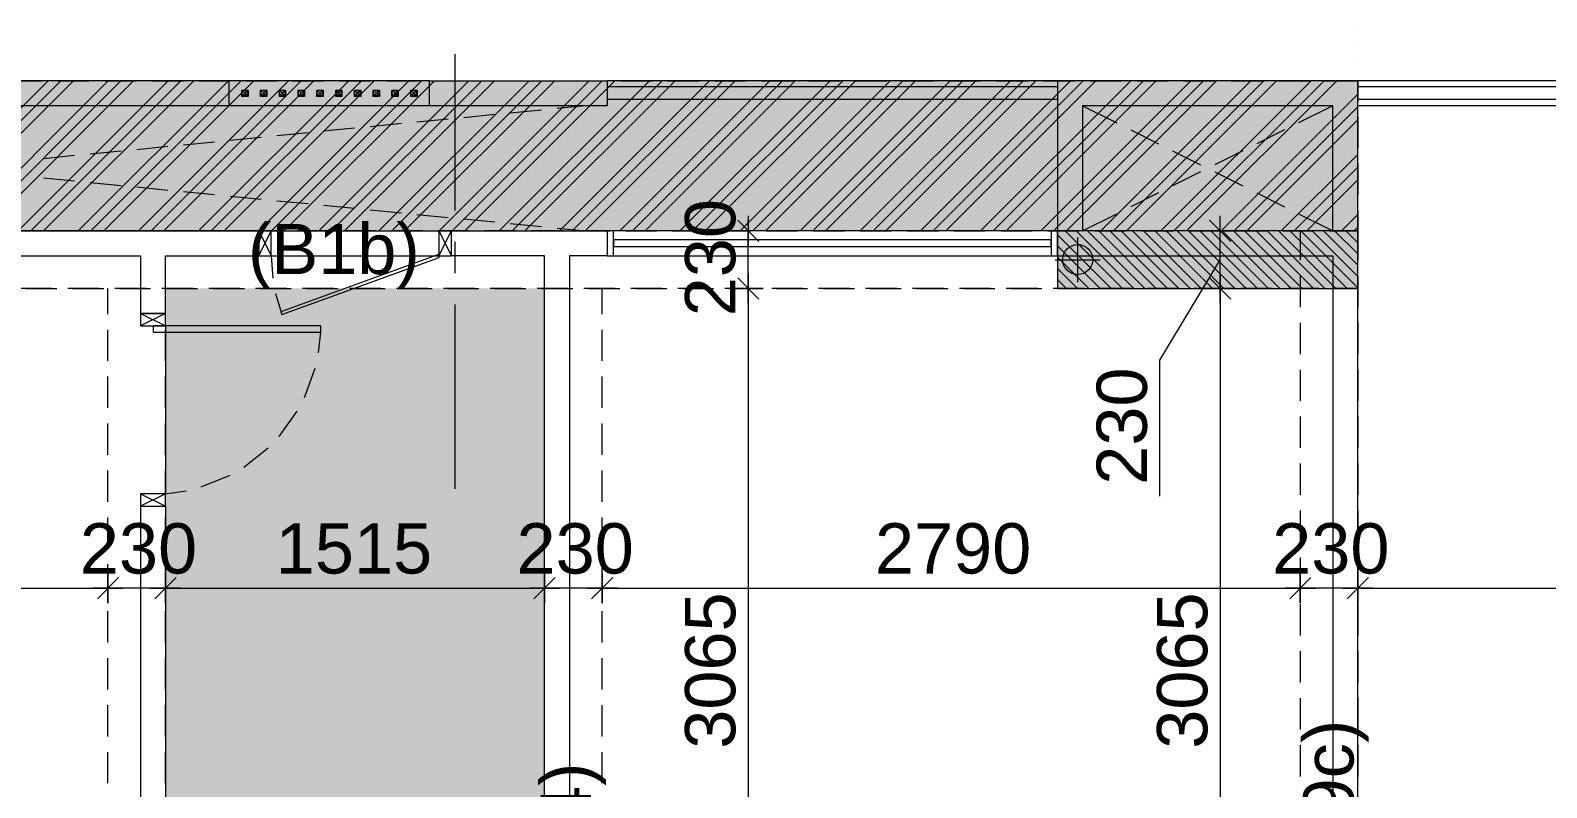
# Model space of a CAD drawing. Header units: millimetres. Extents: x -1303 to 98744, y -1303 to 90097.
# Drawn here: x 58153 to 64214, y 78447 to 81474 of the extents above; entities that cross this region are included whole.
import ezdxf

# ---------------------------------------------------------------- set-up
doc = ezdxf.new("R2010")
doc.units = ezdxf.units.MM
doc.layers.add('PDF_Geometry', color=7, linetype='Continuous')
doc.layers.add('PDF_Text', color=7, linetype='Continuous')
doc.layers.add('PDF_Solid Fills', color=192, linetype='Continuous', true_color=0xc2c0c0c0)
doc.styles.add('PDF ArialMT', font='arial.ttf')

msp = doc.modelspace()

# ---------------------------------------------------------------- linework, layer by layer
at = {"layer": 'PDF_Geometry', "lineweight": 0}
for points in [[(63458.45277, 81473.56296), (63458.45277, 81473.56296)], [(63458.45277, 81473.56296), (63458.45277, 81473.56296)], [(63458.45277, 81410.93373), (63458.45277, 81410.93373)], [(63458.45277, 81410.93373), (63458.45277, 81410.93373)], [(63458.45277, 81348.31276), (63458.45277, 81348.31276)], [(63458.45277, 81348.31276), (63458.45277, 81348.31276)], [(57624.08716, 80672.11875), (58224.11039, 81272.1461)], [(57674.86493, 80672.11875), (58274.88816, 81272.1461)], [(57725.64271, 80672.11875), (58325.66594, 81272.1461)], [(57864.43448, 80672.11875), (58464.46183, 81272.1461)], [(57915.21225, 80672.11875), (58515.2396, 81272.1461)], [(57965.99003, 80672.11875), (58566.01738, 81272.1461)], [(58076.00854, 81272.1461), (58201.26287, 81272.1461)], [(58104.78592, 80672.11875), (58704.80914, 81272.1461)], [(58155.56369, 80672.11875), (58755.58692, 81272.1461)], [(58206.34147, 80672.11875), (58806.3647, 81272.1461)], [(58263.88796, 81272.1461), (58389.13816, 81272.1461)], [(58345.13323, 80672.11875), (58945.15645, 81272.1461)], [(58395.91101, 80672.11875), (58995.93423, 81272.1461)], [(58446.68878, 80672.11875), (59046.71201, 81272.1461)], [(58451.76738, 81272.1461), (58576.17045, 81272.1461)], [(58585.48054, 80672.11875), (59185.50376, 81272.1461)], [(58636.25832, 80672.11875), (59236.28154, 81272.1461)], [(58638.79556, 81272.1461), (58764.04988, 81272.1461)], [(58687.03609, 80672.11875), (59287.05931, 81272.1461)], [(58825.82785, 80672.11875), (59425.85108, 81272.1461)], [(58826.67498, 81272.1461), (58951.08218, 81272.1461)], [(58876.60563, 80672.11875), (59476.62886, 81272.1461)], [(58928.23053, 80672.11875), (59527.40663, 81272.1461)], [(59013.70728, 81272.1461), (59138.95747, 81272.1461)], [(59066.17517, 80672.11875), (59666.20252, 81272.1461)], [(59116.95295, 80672.11875), (59716.9803, 81272.1461)], [(59168.57784, 80672.11875), (59768.60107, 81272.1461)], [(59201.58257, 81272.1461), (59325.98977, 81272.1461)], [(59306.52661, 80672.11875), (59906.54984, 81272.1461)], [(59357.30438, 80672.11875), (59957.32761, 81272.1461)], [(59388.61487, 81272.1461), (59513.86919, 81272.1461)], [(59408.92516, 80672.11875), (60008.95251, 81272.1461)], [(59546.87393, 80672.11875), (60146.89715, 81272.1461)], [(59576.4943, 81272.1461), (59701.74448, 81272.1461)], [(59598.49882, 80672.11875), (60197.67492, 81272.1461)], [(59649.27659, 80672.11875), (60249.29982, 81272.1461)], [(59763.52659, 81272.1461), (59888.77679, 81272.1461)], [(59787.22124, 80672.11875), (60387.24446, 81272.1461)], [(59838.84614, 80672.11875), (60438.86936, 81272.1461)], [(59889.62391, 80672.11875), (60489.64713, 81272.1461)], [(59951.40188, 81272.1461), (60076.65621, 81272.1461)], [(60027.56854, 80672.11875), (60627.59177, 81272.1461)], [(60079.19345, 80672.11875), (60679.21667, 81272.1461)], [(60129.97122, 80672.11875), (60729.99444, 81272.1461)], [(60138.43418, 81272.1461), (60263.68438, 81272.1461)], [(60267.91586, 80672.11875), (60867.94321, 81272.1461)], [(60319.54075, 80672.11875), (60919.56398, 81272.1461)], [(60326.3136, 81272.1461), (60451.5638, 81272.1461)], [(60370.31853, 80672.11875), (60970.34176, 81272.1461)], [(60509.1103, 80672.11875), (61109.13765, 81272.1461)], [(60514.1889, 81272.1461), (60638.5961, 81272.1461)], [(60559.88807, 80672.11875), (61159.91542, 81272.1461)], [(60610.66585, 80672.11875), (61210.6932, 81272.1461)], [(60701.2212, 81272.1461), (60826.4714, 81272.1461)], [(60749.46174, 80672.11875), (61349.48496, 81272.1461)], [(60800.23951, 80672.11875), (61400.26274, 81272.1461)], [(60851.01729, 80672.11875), (61451.04052, 81272.1461), (61576.2907, 81272.1461)], [(60889.10062, 81272.1461), (61013.50369, 81272.1461)], [(60989.80905, 80672.11875), (61589.83227, 81272.1461)], [(61040.58683, 80672.11875), (61640.61005, 81272.1461)], [(61076.12879, 81272.1461), (61201.38312, 81272.1461)], [(61091.3646, 80672.11875), (61691.38783, 81272.1461)], [(61230.15636, 80672.11875), (61830.17958, 81272.1461)], [(61264.00821, 81272.1461), (61389.25841, 81272.1461)], [(61280.93414, 80672.11875), (61880.95736, 81272.1461)], [(61331.71191, 80672.11875), (61931.73513, 81272.1461)], [(61470.50367, 80672.11875), (62070.5269, 81272.1461)], [(61521.28145, 80672.11875), (62121.30468, 81272.1461)], [(61572.05922, 80672.11875), (62172.08245, 81272.1461)], [(61638.91581, 81272.1461), (61764.17013, 81272.1461)], [(61710.85099, 80672.11875), (62310.87834, 81272.1461)], [(61761.62877, 80672.11875), (62361.65612, 81272.1461)], [(61812.40654, 80672.11875), (62412.43389, 81272.1461)], [(61825.9481, 81272.1461), (61951.20243, 81272.1461)], [(61951.20243, 80672.11875), (62551.22566, 81272.1461)], [(62001.9802, 80672.11875), (62602.00343, 81272.1461)], [(62013.82753, 81272.1461), (62139.07772, 81272.1461)], [(62053.60098, 80672.11875), (62653.62833, 81272.1461)], [(62191.54975, 80672.11875), (62791.57297, 81272.1461)], [(62201.70282, 81272.1461), (62326.11002, 81272.1461)], [(62242.32752, 80672.11875), (62842.35074, 81272.1461)], [(62293.95241, 80672.11875), (62893.97564, 81272.1461)], [(62388.73512, 81272.1461), (62513.98944, 81272.1461)], [(62431.89706, 80672.11875), (63031.92028, 81272.1461)], [(62482.67483, 80672.11875), (63082.69805, 81272.1461)], [(62534.29973, 80672.11875), (63134.32295, 81272.1461)], [(62576.61455, 81272.1461), (62701.01762, 81272.1461)], [(62672.24436, 80672.11875), (63272.26759, 81272.1461)], [(62723.86927, 80672.11875), (63323.89249, 81272.1461)], [(62763.64684, 81272.1461), (62888.89704, 81272.1461)], [(62774.64704, 80672.11875), (63374.67026, 81272.1461)], [(62951.52213, 81272.1461), (63076.77646, 81272.1461)], [(63138.55443, 81272.1461), (63263.80463, 81272.1461)], [(63326.43385, 81272.1461), (63458.45277, 81272.1461), (63458.45277, 81190.8967)], [(63458.45277, 81272.1461), (63458.45277, 81272.1461)], [(63458.45277, 81272.1461), (63458.45277, 81272.1461)], [(62912.59168, 80672.11875), (63458.45277, 81217.97984)], [(62964.21657, 80672.11875), (63458.45277, 81167.20206)], [(63014.99435, 80672.11875), (63458.45277, 81116.42429)], [(63458.45277, 81128.27573), (63458.45277, 81003.86853)], [(63152.94312, 80672.11875), (63458.45277, 80977.63666)], [(63204.56389, 80672.11875), (63458.45277, 80926.85888)], [(63458.45277, 80941.2393), (63458.45277, 80815.98911)], [(63255.34167, 80672.11875), (63458.45277, 80876.08111)], [(63394.13756, 80672.11875), (63458.45277, 80737.28521)], [(63458.45277, 80753.36815), (63458.45277, 80672.11875)], [(58185.18406, 80672.11875), (58185.18406, 80672.11875)], [(58247.80916, 80672.11875), (58247.80916, 80672.11875)], [(58310.43426, 80672.11875), (58310.43426, 80672.11875)], [(58372.21223, 80672.11875), (58372.21223, 80672.11875)], [(58463.61471, 80672.11875), (58463.61471, 80672.11875)], [(60438.86936, 80672.11875), (60438.86936, 80672.11875)], [(60511.65167, 80672.11875), (60511.65167, 80672.11875)], [(60574.27676, 80672.11875), (60574.27676, 80672.11875)], [(60636.90185, 80672.11875), (60636.90185, 80672.11875)], [(60699.52696, 80672.11875), (60699.52696, 80672.11875)], [(60762.15618, 80672.11875), (60762.15618, 80672.11875)], [(60824.78128, 80672.11875), (60824.78128, 80672.11875)], [(60886.55925, 80672.11875), (60886.55925, 80672.11875)], [(60949.18435, 80672.11875), (60949.18435, 80672.11875)], [(61022.81378, 80672.11875), (61022.81378, 80672.11875)], [(62288.87382, 80672.11875), (62518.22092, 80441.92451)], [(62333.72586, 80672.11875), (62563.07298, 80441.92451)], [(62378.58204, 80672.11875), (62607.92503, 80441.92451)], [(62423.43409, 80672.11875), (62653.62833, 80441.92451)], [(62468.28614, 80672.11875), (62698.48038, 80441.92451)], [(62513.14233, 80672.11875), (62743.33243, 80441.92451)], [(62557.99437, 80672.11875), (62788.18861, 80441.92451)], [(62602.85055, 80672.11875), (62833.04065, 80441.92451)], [(62647.7026, 80672.11875), (62877.89684, 80441.92451)], [(62692.55465, 80672.11875), (62922.74889, 80441.92451)], [(62737.41084, 80672.11875), (62967.60094, 80441.92451)], [(62782.26288, 80672.11875), (63012.45712, 80441.92451)], [(62827.11906, 80672.11875), (63057.30916, 80441.92451)], [(62871.97111, 80672.11875), (63102.16535, 80441.92451)], [(62909.20732, 80672.11875), (62909.20732, 80672.11875)], [(62916.82316, 80672.11875), (63147.0174, 80441.92451)], [(62961.67934, 80672.11875), (63191.86945, 80441.92451)], [(62975.22091, 80672.11875), (62975.22091, 80672.11875)], [(63006.53139, 80672.11875), (63236.72563, 80441.92451)], [(63037.84601, 80672.11875), (63037.84601, 80672.11875)], [(63052.23057, 80672.11875), (63281.57767, 80441.92451)], [(63097.08675, 80672.11875), (63326.43385, 80441.92451)], [(63100.4711, 80672.11875), (63100.4711, 80672.11875)], [(63141.93879, 80672.11875), (63371.28591, 80441.92451)], [(63162.24908, 80672.11875), (63162.24908, 80672.11875)], [(63186.79497, 80672.11875), (63416.13796, 80441.92451)], [(63229.10978, 80672.11875), (63229.10978, 80672.11875)], [(63231.64702, 80672.11875), (63458.45277, 80444.47001)], [(63276.49907, 80672.11875), (63458.45277, 80490.16505)], [(63321.35526, 80672.11875), (63458.45277, 80535.01709)], [(63366.2073, 80672.11875), (63458.45277, 80579.87741)], [(63411.06348, 80672.11875), (63458.45277, 80624.72946)], [(63444.91533, 80672.11875), (63458.45277, 80686.50743)], [(63455.91553, 80672.11875), (63455.91553, 80672.11875)], [(62259.25345, 80656.88707), (62473.36474, 80441.92451)], [(62259.25345, 80612.03501), (62428.5127, 80441.92451)], [(62259.25345, 80567.18297), (62383.65652, 80441.92451)], [(62259.25345, 80522.32265), (62338.80447, 80441.92451)], [(58185.18406, 80441.92451), (58185.18406, 80441.92451)], [(58185.18406, 80441.92451), (58185.18406, 80441.92451)], [(58247.80916, 80441.92451), (58247.80916, 80441.92451)], [(58247.80916, 80441.92451), (58247.80916, 80441.92451)], [(58310.43426, 80441.92451), (58310.43426, 80441.92451)], [(58310.43426, 80441.92451), (58310.43426, 80441.92451)], [(58372.21223, 80441.92451), (58372.21223, 80441.92451)], [(58372.21223, 80441.92451), (58372.21223, 80441.92451)], [(58463.61471, 80441.92451), (58463.61471, 80441.92451)], [(58463.61471, 80441.92451), (58463.61471, 80441.92451)], [(60438.86936, 80441.92451), (60438.86936, 80441.92451)], [(60438.86936, 80441.92451), (60438.86936, 80441.92451)], [(60511.65167, 80441.92451), (60511.65167, 80441.92451)], [(60511.65167, 80441.92451), (60511.65167, 80441.92451)], [(60574.27676, 80441.92451), (60574.27676, 80441.92451)], [(60574.27676, 80441.92451), (60574.27676, 80441.92451)], [(60636.90185, 80441.92451), (60636.90185, 80441.92451)], [(60636.90185, 80441.92451), (60636.90185, 80441.92451)], [(60699.52696, 80441.92451), (60699.52696, 80441.92451)], [(60699.52696, 80441.92451), (60699.52696, 80441.92451)], [(60762.15618, 80441.92451), (60762.15618, 80441.92451)], [(60762.15618, 80441.92451), (60762.15618, 80441.92451)], [(60824.78128, 80441.92451), (60824.78128, 80441.92451)], [(60824.78128, 80441.92451), (60824.78128, 80441.92451)], [(60886.55925, 80441.92451), (60886.55925, 80441.92451)], [(60886.55925, 80441.92451), (60886.55925, 80441.92451)], [(60949.18435, 80441.92451), (60949.18435, 80441.92451)], [(60949.18435, 80441.92451), (60949.18435, 80441.92451)], [(61022.81378, 80441.92451), (61022.81378, 80441.92451)], [(61022.81378, 80441.92451), (61022.81378, 80441.92451)], [(62259.25345, 80477.47061), (62293.95241, 80441.92451)], [(62909.20732, 80441.92451), (62909.20732, 80441.92451)], [(62909.20732, 80441.92451), (62909.20732, 80441.92451)], [(62975.22091, 80441.92451), (62975.22091, 80441.92451)], [(62975.22091, 80441.92451), (62975.22091, 80441.92451)], [(63037.84601, 80441.92451), (63037.84601, 80441.92451)], [(63037.84601, 80441.92451), (63037.84601, 80441.92451)], [(63100.4711, 80441.92451), (63100.4711, 80441.92451)], [(63100.4711, 80441.92451), (63100.4711, 80441.92451)], [(63162.24908, 80441.92451), (63162.24908, 80441.92451)], [(63162.24908, 80441.92451), (63162.24908, 80441.92451)], [(63229.10978, 80441.92451), (63229.10978, 80441.92451)], [(63229.10978, 80441.92451), (63229.10978, 80441.92451)], [(58463.61471, 79472.0723), (58463.61471, 79472.0723)], [(58463.61471, 79472.0723), (58463.61471, 79472.0723)], [(58693.80481, 79472.0723), (58693.80481, 79472.0723)], [(58693.80481, 79472.0723), (58693.80481, 79472.0723)], [(60208.67512, 79472.0723), (60208.67512, 79472.0723)], [(60208.67512, 79472.0723), (60208.67512, 79472.0723)], [(60438.86936, 79472.0723), (60438.86936, 79472.0723)], [(60438.86936, 79472.0723), (60438.86936, 79472.0723)], [(63229.10978, 79472.0723), (63229.10978, 79472.0723)], [(63229.10978, 79472.0723), (63229.10978, 79472.0723)], [(63458.45277, 79472.0723), (63458.45277, 79472.0723)], [(63458.45277, 79472.0723), (63458.45277, 79472.0723)], [(58463.61471, 79389.97991), (58463.61471, 79389.97991)], [(58463.61471, 79389.97991), (58463.61471, 79389.97991)], [(58693.80481, 79389.97991), (58693.80481, 79389.97991)], [(58693.80481, 79389.97991), (58693.80481, 79389.97991)], [(60208.67512, 79389.97991), (60208.67512, 79389.97991)], [(60208.67512, 79389.97991), (60208.67512, 79389.97991)], [(60438.86936, 79389.97991), (60438.86936, 79389.97991)], [(60438.86936, 79389.97991), (60438.86936, 79389.97991)], [(63229.10978, 79389.97991), (63229.10978, 79389.97991)], [(63229.10978, 79389.97991), (63229.10978, 79389.97991)], [(63458.45277, 79389.97991), (63458.45277, 79389.97991)], [(63458.45277, 79389.97991), (63458.45277, 79389.97991)], [(58463.61471, 79327.35895), (58463.61471, 79327.35895)], [(58463.61471, 79327.35895), (58463.61471, 79327.35895)], [(58693.80481, 79327.35895), (58693.80481, 79327.35895)], [(58693.80481, 79327.35895), (58693.80481, 79327.35895)], [(60208.67512, 79327.35895), (60208.67512, 79327.35895)], [(60208.67512, 79327.35895), (60208.67512, 79327.35895)], [(60438.86936, 79327.35895), (60438.86936, 79327.35895)], [(60438.86936, 79327.35895), (60438.86936, 79327.35895)], [(63229.10978, 79327.35895), (63229.10978, 79327.35895)], [(63229.10978, 79327.35895), (63229.10978, 79327.35895)], [(63458.45277, 79327.35895), (63458.45277, 79327.35895)], [(63458.45277, 79327.35895), (63458.45277, 79327.35895)], [(58463.61471, 79244.41529), (58463.61471, 79244.41529)], [(58463.61471, 79244.41529), (58463.61471, 79244.41529)], [(58693.80481, 79244.41529), (58693.80481, 79244.41529)], [(58693.80481, 79244.41529), (58693.80481, 79244.41529)], [(60208.67512, 79244.41529), (60208.67512, 79244.41529)], [(60208.67512, 79244.41529), (60208.67512, 79244.41529)], [(60438.86936, 79244.41529), (60438.86936, 79244.41529)], [(60438.86936, 79244.41529), (60438.86936, 79244.41529)], [(63229.10978, 79244.41529), (63229.10978, 79244.41529)], [(63229.10978, 79244.41529), (63229.10978, 79244.41529)], [(63458.45277, 79244.41529), (63458.45277, 79244.41529)], [(63458.45277, 79244.41529), (63458.45277, 79244.41529)]]:
    msp.add_lwpolyline(points, dxfattribs=at)
at = {"layer": 'PDF_Geometry', "color": 1, "lineweight": 0}
for points in [[(59849.84633, 81377.93313), (59849.84633, 80753.36815)], [(59849.84633, 80628.10968), (59849.84633, 80502.8595)], [(59849.84633, 80378.45229), (59849.84633, 79641.33155)]]:
    msp.add_lwpolyline(points, dxfattribs=at)
at = {"layer": 'PDF_Geometry', "color": 9, "lineweight": 0, "true_color": 0xc0c0c0}
for points in [[(59749.1379, 81272.1461), (60459.17964, 81272.1461), (60459.17964, 81172.2848), (59749.1379, 81172.2848), (58948.54081, 81172.2848), (58948.54081, 81272.1461), (55143.59199, 81272.1461), (55143.59199, 80672.11875), (55062.35085, 80672.11875)], [(59749.1379, 81172.2848), (59749.1379, 81272.1461), (58948.54081, 81272.1461)], [(62259.25345, 81272.1461), (60459.17964, 81272.1461)], [(63458.45277, 80672.11875), (63458.45277, 81272.1461), (62259.25345, 81272.1461), (62259.25345, 80672.11875)], [(65708.75783, 81272.1461), (63458.45277, 81272.1461)], [(59020.47599, 81231.52554), (59001.85995, 81212.90536)], [(59020.47599, 81212.90536), (59001.85995, 81231.52554)], [(59095.79554, 81231.52554), (59077.1795, 81212.90536)], [(59095.79554, 81212.90536), (59077.1795, 81231.52554)], [(59171.11921, 81231.52554), (59151.65191, 81212.90536)], [(59171.11921, 81212.90536), (59151.65191, 81231.52554)], [(59245.59163, 81231.52554), (59226.97146, 81212.90536)], [(59245.59163, 81212.90536), (59226.97146, 81231.52554)], [(59320.91117, 81231.52554), (59301.44801, 81212.90536)], [(59320.91117, 81212.90536), (59301.44801, 81231.52554)], [(59396.23071, 81231.52554), (59376.76755, 81212.90536)], [(59396.23071, 81212.90536), (59376.76755, 81231.52554)], [(59470.70726, 81231.52554), (59452.08709, 81212.90536)], [(59470.70726, 81212.90536), (59452.08709, 81231.52554)], [(59546.0268, 81231.52554), (59526.56364, 81212.90536)], [(59546.0268, 81212.90536), (59526.56364, 81231.52554)], [(59620.49922, 81231.52554), (59601.88318, 81212.90536)], [(59620.49922, 81212.90536), (59601.88318, 81231.52554)], [(59695.82289, 81231.52554), (59677.20272, 81212.90536)], [(59695.82289, 81212.90536), (59677.20272, 81231.52554)], [(62259.25345, 81247.60021), (60459.17964, 81247.60021)], [(64534.09614, 81247.60021), (63458.45277, 81247.60021)], [(58948.54081, 81172.2848), (55243.45743, 81172.2848), (55243.45743, 80672.11875), (55344.16586, 80682.27595)], [(60071.57761, 81144.3504), (60195.98068, 81156.20186)], [(60258.6099, 81162.12758), (60358.47121, 81172.2848)], [(62259.25345, 81197.67369), (60459.17964, 81197.67369)], [(62359.11475, 81172.2848), (62495.36927, 81103.72984)], [(63222.33693, 80740.6737), (63358.59146, 80672.11875), (63358.59146, 81172.2848), (62359.11475, 81172.2848), (62359.11475, 80672.11875), (62495.36927, 80740.6737)], [(63358.59146, 81172.2848), (63222.33693, 81103.72984)], [(64534.09614, 81197.67369), (63458.45277, 81197.67369)], [(64534.09614, 81172.2848), (63458.45277, 81172.2848)], [(59512.17495, 81089.34115), (59636.58215, 81102.03559)], [(59698.36013, 81107.96132), (59822.76733, 81119.81277)], [(59885.39243, 81125.7385), (60009.7955, 81138.43295)], [(58765.74, 81016.56298), (58890.1472, 81028.41443)], [(58951.92517, 81035.18315), (59076.33237, 81047.02633)], [(59138.95747, 81052.95207), (59263.36468, 81064.80351)], [(59325.14265, 81071.57223), (59449.54986, 81083.42369)], [(62551.22566, 81075.80372), (62662.93428, 81019.95147)], [(63166.48056, 81075.80372), (63054.77193, 81019.95147)], [(58205.49435, 80961.55372), (58329.89742, 80974.24816)], [(58392.52665, 80980.17389), (58516.92972, 80992.01708)], [(58578.71182, 80997.94281), (58703.11489, 81010.63725)], [(62718.79066, 80992.01708), (62830.50342, 80936.16483)], [(62998.91555, 80992.01708), (62887.20279, 80936.16483)], [(62830.50342, 80908.23871), (62718.79066, 80852.37819)], [(62887.20279, 80908.23871), (62998.91555, 80852.37819)], [(58329.89742, 80870.99837), (58205.49435, 80882.84982)], [(58516.92972, 80852.37819), (58392.52665, 80864.22965)], [(58703.11489, 80833.76629), (58578.71182, 80846.46074)], [(58890.1472, 80815.98911), (58765.74, 80827.84056)], [(59076.33237, 80797.36894), (58951.92517, 80810.06338)], [(59263.36468, 80779.60002), (59138.95747, 80791.45148)], [(62662.93428, 80824.45208), (62551.22566, 80768.59982)], [(63054.77193, 80824.45208), (63166.48056, 80768.59982)], [(59449.54986, 80760.97986), (59325.14265, 80773.6743)], [(59636.58215, 80743.21093), (59512.17495, 80755.05412)], [(59822.76733, 80724.59077), (59698.36013, 80736.44222)], [(55243.45743, 79972.23008), (55143.59199, 79972.23008), (55143.59199, 80672.11875), (59066.17517, 80672.11875), (55143.59199, 80672.11875), (55143.59199, 79972.23008), (55243.45743, 79972.23008), (55243.45743, 80572.25744), (58593.94351, 80572.25744), (58593.94351, 80342.06321), (58693.80481, 80342.06321), (58693.80481, 80572.25744), (59066.17517, 80572.25744), (59066.17517, 80672.11875), (59116.10995, 80572.25744), (59122.03154, 80483.39633)], [(58693.80481, 79621.86839), (58593.94351, 79571.93361), (58693.80481, 79571.93361), (58693.80481, 77572.13719), (60208.67512, 77572.13719), (60208.67512, 80572.25744), (59836.30477, 80572.25744), (59836.30477, 80672.11875), (60459.17964, 80672.11875), (60459.17964, 80572.25744), (60308.54056, 80572.25744), (60308.54056, 76502.4154), (60208.67512, 76502.4154), (60308.54056, 76452.48888)], [(59066.17517, 80572.25744), (59116.10995, 80672.11875), (59786.37411, 80672.11875), (59836.30477, 80572.25744)], [(59116.10995, 80572.25744), (59786.37411, 80572.25744), (59836.30477, 80672.11875)], [(60009.7955, 80706.82185), (59885.39243, 80718.66504)], [(60195.98068, 80688.20168), (60071.57761, 80700.04487)], [(60358.47121, 80672.11875), (60258.6099, 80682.27595)], [(63358.59146, 76012.41483), (63358.59146, 76997.49872), (63458.45277, 76997.49872), (63458.45277, 80672.11875), (62259.25345, 80672.11875), (62259.25345, 80572.25744), (63358.59146, 80572.25744), (63358.59146, 77247.15612), (61228.46212, 77247.15612), (61228.46212, 76502.4154), (61329.17468, 76502.4154), (61228.46212, 76452.48888)], [(59133.03587, 80422.46135), (59159.26776, 80337.83172)], [(58593.94351, 80342.06321), (58693.80481, 80292.13669), (58693.80481, 79621.86839), (58775.8972, 79633.71158)], [(58693.80481, 80342.06321), (58593.94351, 80292.13669)], [(59305.67949, 80184.6554), (59314.14245, 80267.59079)], [(59249.82311, 80006.93319), (59292.13792, 80123.72042)], [(59147.42043, 79850.36838), (59220.20274, 79951.07267)], [(59006.09144, 79727.65542), (59104.2585, 79805.51633)], [(58835.98507, 79649.79451), (58951.92517, 79696.34081)], [(58593.94351, 79621.86839), (58693.80481, 79571.93361)], [(58593.94351, 79571.93361), (58593.94351, 75632.42451), (60308.54056, 75632.42451), (60308.54056, 75732.28581), (58693.80481, 75732.28581), (58693.80481, 77472.27588), (60208.67512, 77472.27588), (60208.67512, 76502.4154)]]:
    msp.add_lwpolyline(points, dxfattribs=at)
for points in [[(58998.47147, 81234.90576), (59023.86036, 81234.90576), (59023.86036, 81209.51687), (58998.47147, 81209.51687), (58998.47147, 81234.90576), (59020.47599, 81231.52554), (59020.47599, 81212.90536), (59001.85995, 81212.90536)], [(59073.79514, 81234.90576), (59099.18402, 81234.90576), (59099.18402, 81209.51687), (59073.79514, 81209.51687), (59073.79514, 81234.90576), (59095.79554, 81231.52554), (59095.79554, 81212.90536), (59077.1795, 81212.90536)], [(59149.11468, 81234.90576), (59173.65644, 81234.90576), (59173.65644, 81209.51687), (59149.11468, 81209.51687), (59149.11468, 81234.90576), (59171.11921, 81231.52554), (59171.11921, 81212.90536), (59151.65191, 81212.90536)], [(59223.5871, 81234.90576), (59248.97598, 81234.90576), (59248.97598, 81209.51687), (59223.5871, 81209.51687), (59223.5871, 81234.90576), (59245.59163, 81231.52554), (59245.59163, 81212.90536), (59226.97146, 81212.90536)], [(59298.90664, 81234.90576), (59323.45253, 81234.90576), (59323.45253, 81209.51687), (59298.90664, 81209.51687), (59298.90664, 81234.90576), (59320.91117, 81231.52554), (59320.91117, 81212.90536), (59301.44801, 81212.90536)], [(59374.23031, 81234.90576), (59398.77208, 81234.90576), (59398.77208, 81209.51687), (59374.23031, 81209.51687), (59374.23031, 81234.90576), (59396.23071, 81231.52554), (59396.23071, 81212.90536), (59376.76755, 81212.90536)], [(59448.70273, 81234.90576), (59474.09162, 81234.90576), (59474.09162, 81209.51687), (59448.70273, 81209.51687), (59448.70273, 81234.90576), (59470.70726, 81231.52554), (59470.70726, 81212.90536), (59452.08709, 81212.90536)], [(59524.02227, 81234.90576), (59548.56404, 81234.90576), (59548.56404, 81209.51687), (59524.02227, 81209.51687), (59524.02227, 81234.90576), (59546.0268, 81231.52554), (59546.0268, 81212.90536), (59526.56364, 81212.90536)], [(59598.49882, 81234.90576), (59623.88771, 81234.90576), (59623.88771, 81209.51687), (59598.49882, 81209.51687), (59598.49882, 81234.90576), (59620.49922, 81231.52554), (59620.49922, 81212.90536), (59601.88318, 81212.90536)], [(59673.81837, 81234.90576), (59699.20725, 81234.90576), (59699.20725, 81209.51687), (59673.81837, 81209.51687), (59673.81837, 81234.90576), (59695.82289, 81231.52554), (59695.82289, 81212.90536), (59677.20272, 81212.90536)], [(59066.17517, 80572.25744), (59116.10665, 80572.25744), (59116.10665, 80672.1204), (59066.17517, 80672.1204)], [(59786.37411, 80572.25744), (59836.30559, 80572.25744), (59836.30559, 80672.1204), (59786.37411, 80672.1204)], [(60459.17964, 80572.25744), (62259.25176, 80572.25744), (62259.25176, 80672.1204), (60459.17964, 80672.1204)], [(60459.17964, 80572.25744), (60484.56853, 80572.25744), (60484.56853, 80672.1204), (60459.17964, 80672.1204)], [(62233.01743, 80572.25744), (62259.25262, 80572.25744), (62259.25262, 80672.1204), (62233.01743, 80672.1204)], [(60484.56853, 80609.49778), (62233.01665, 80609.49778), (62233.01665, 80635.73297), (60484.56853, 80635.73297)], [(59784.684, 80578.18316), (59155.03628, 80348.83192), (59158.42476, 80337.83172), (59788.06836, 80566.33172)], [(58593.94351, 80292.13669), (58693.80646, 80292.13669), (58693.80646, 80342.06817), (58593.94351, 80342.06817)], [(58643.87416, 80267.59079), (59314.14077, 80267.59079), (59314.14077, 80292.13338), (58643.87416, 80292.13338)], [(58593.94351, 79571.93361), (58693.80646, 79571.93361), (58693.80646, 79621.86509), (58593.94351, 79621.86509)]]:
    msp.add_lwpolyline(points, close=True, dxfattribs=at)
at = {"layer": 'PDF_Geometry', "color": 122, "lineweight": 0, "true_color": 0x00b88a}
for points in [[(61022.81378, 80732.21074), (61022.81378, 80612.03501)], [(62909.20732, 80612.03501), (62909.20732, 80732.21074)], [(61082.90164, 80672.11875), (60962.72591, 80672.11875)], [(60980.49897, 80714.43356), (61065.12859, 80629.80394)], [(61022.81378, 80692.43316), (61022.81378, 80711.89632)], [(61022.81378, 80441.92451), (61022.81378, 80672.11875)], [(62849.11946, 80672.11875), (62968.44806, 80672.11875)], [(62951.52213, 80629.80394), (62866.04539, 80714.43356)], [(62909.20732, 80462.23893), (62909.20732, 80652.65558)], [(62667.16577, 79612.55417), (62667.16577, 80155.87803), (62909.20732, 80557.02576)], [(61022.81378, 80402.1552), (61022.81378, 80422.46135), (61022.81378, 77396.95221), (61022.81378, 77417.26662)], [(62909.20732, 80422.46135), (62909.20732, 77396.95221), (62909.20732, 77417.26662)], [(55394.09651, 79244.41529), (58444.14742, 79244.41529), (58423.83713, 79244.41529)], [(58693.80481, 79244.41529), (58463.61471, 79244.41529)], [(58733.58239, 79244.41529), (58714.11922, 79244.41529), (60189.21196, 79244.41529), (60168.90168, 79244.41529)], [(60438.86936, 79244.41529), (60208.67512, 79244.41529)], [(60478.64693, 79244.41529), (60459.17964, 79244.41529), (63208.79537, 79244.41529), (63188.48508, 79244.41529)], [(63458.45277, 79244.41529), (63229.10978, 79244.41529)], [(63499.07747, 79244.41529), (63478.76718, 79244.41529), (65688.44342, 79244.41529), (65668.98026, 79244.41529)]]:
    msp.add_lwpolyline(points, dxfattribs=at)
at = {"layer": 'PDF_Geometry', "color": 157, "lineweight": 0, "true_color": 0x3f5f7f}
for points in [[(58095.47584, 80672.11875), (58219.87891, 80672.11875)], [(58282.50813, 80672.11875), (58407.75833, 80672.11875)], [(58470.38342, 80672.11875), (58594.79063, 80672.11875)], [(58657.41572, 80672.11875), (58782.66592, 80672.11875)], [(58845.29515, 80672.11875), (58969.69822, 80672.11875)], [(59032.32332, 80672.11875), (59157.57765, 80672.11875)], [(59220.20274, 80672.11875), (59345.45294, 80672.11875)], [(59407.23504, 80672.11875), (59532.48523, 80672.11875)], [(59595.11033, 80672.11875), (59720.36466, 80672.11875)], [(59782.98975, 80672.11875), (59907.39695, 80672.11875)], [(59970.02206, 80672.11875), (60095.27225, 80672.11875)], [(60157.89735, 80672.11875), (60282.30455, 80672.11875)], [(60344.92964, 80672.11875), (60470.18397, 80672.11875)], [(60532.80907, 80672.11875), (60657.21214, 80672.11875)], [(60719.84137, 80672.11875), (60845.09156, 80672.11875)], [(60907.71666, 80672.11875), (61032.97098, 80672.11875)], [(61094.74896, 80672.11875), (61219.99916, 80672.11875)], [(61282.62838, 80672.11875), (61407.87858, 80672.11875)], [(61470.50367, 80672.11875), (61594.91088, 80672.11875)], [(61657.53598, 80672.11875), (61782.78617, 80672.11875)], [(61845.4154, 80672.11875), (61969.81847, 80672.11875)], [(62032.44357, 80672.11875), (62157.6979, 80672.11875)], [(62220.32299, 80672.11875), (62344.73019, 80672.11875)], [(62407.35529, 80672.11875), (62532.60548, 80672.11875)], [(62595.23058, 80672.11875), (62720.48491, 80672.11875)], [(62782.26288, 80672.11875), (62907.5172, 80672.11875)], [(62970.14231, 80672.11875), (63095.3925, 80672.11875)], [(63158.0176, 80672.11875), (63282.4248, 80672.11875)]]:
    msp.add_lwpolyline(points, close=True, dxfattribs=at)
at = {"layer": 'PDF_Geometry', "color": 5, "lineweight": 0}
msp.add_lwpolyline([(62259.25345, 80441.92451), (63458.45523, 80441.92451), (63458.45523, 80672.1171), (62259.25345, 80672.1171)], close=True, dxfattribs=at)
msp.add_lwpolyline([(62259.25345, 80441.92451), (63458.45523, 80441.92451), (63458.45523, 80672.1171), (62259.25345, 80672.1171)], close=True, dxfattribs=at)
at = {"layer": 'PDF_Geometry', "color": 157, "lineweight": 0, "true_color": 0x3f5f7f}
for points in [[(63229.10978, 80672.11875), (63229.10978, 80554.48853)], [(63458.45277, 80672.11875), (63345.04989, 80672.11875), (63458.45277, 80672.11875), (63458.45277, 80554.48853)], [(63229.10978, 80492.70228), (63229.10978, 80367.45209)], [(63458.45277, 80492.70228), (63458.45277, 80367.45209)], [(58241.03631, 80441.92451), (58116.63324, 80441.92451)], [(58134.40628, 80441.92451), (58258.80936, 80441.92451)], [(58428.91573, 80441.92451), (58303.66554, 80441.92451)], [(58321.43446, 80441.92451), (58446.68878, 80441.92451)], [(58463.61471, 80339.52597), (58463.61471, 80441.92451)], [(58615.94804, 80441.92451), (58491.54083, 80441.92451)], [(58509.31388, 80441.92451), (58633.72108, 80441.92451)], [(58803.82333, 80441.92451), (58678.57313, 80441.92451)], [(58693.80481, 80339.52597), (58693.80481, 80441.92451)], [(58696.34618, 80441.92451), (58821.59637, 80441.92451)], [(58991.70275, 80441.92451), (58866.45255, 80441.92451)], [(58884.22147, 80441.92451), (59009.4758, 80441.92451)], [(59178.73505, 80441.92451), (59053.48073, 80441.92451)], [(59071.25377, 80441.92451), (59196.50809, 80441.92451)], [(59366.61034, 80441.92451), (59241.36015, 80441.92451)], [(59259.1332, 80441.92451), (59384.38338, 80441.92451)], [(59553.64264, 80441.92451), (59429.23957, 80441.92451)], [(59447.00849, 80441.92451), (59571.41569, 80441.92451)], [(59741.52207, 80441.92451), (59616.26774, 80441.92451)], [(59634.04078, 80441.92451), (59759.29511, 80441.92451)], [(59928.55436, 80441.92451), (59804.14716, 80441.92451)], [(59821.92021, 80441.92451), (59946.32328, 80441.92451)], [(60116.42965, 80441.92451), (59991.17946, 80441.92451)], [(60008.95251, 80441.92451), (60134.2027, 80441.92451)], [(60303.46196, 80441.92451), (60179.05475, 80441.92451)], [(60196.8278, 80441.92451), (60321.23501, 80441.92451)], [(60208.67512, 80339.52597), (60208.67512, 80441.92451)], [(60491.34138, 80441.92451), (60366.08705, 80441.92451)], [(60383.8601, 80441.92451), (60509.1103, 80441.92451)], [(60438.86936, 80339.52597), (60438.86936, 80441.92451)], [(60679.21667, 80441.92451), (60553.96648, 80441.92451)], [(60571.73952, 80441.92451), (60696.98972, 80441.92451)], [(60866.24897, 80441.92451), (60740.99877, 80441.92451)], [(60758.76769, 80441.92451), (60884.02202, 80441.92451)], [(61054.12839, 80441.92451), (60928.87406, 80441.92451)], [(60946.64711, 80441.92451), (61071.89731, 80441.92451)], [(61241.15656, 80441.92451), (61116.75349, 80441.92451)], [(61133.67942, 80441.92451), (61258.92961, 80441.92451)], [(61429.03598, 80441.92451), (61303.78579, 80441.92451)], [(61321.55471, 80441.92451), (61446.80904, 80441.92451)], [(61616.06829, 80441.92451), (61491.66108, 80441.92451)], [(61509.43413, 80441.92451), (61633.84133, 80441.92451)], [(61803.94358, 80441.92451), (61678.69338, 80441.92451)], [(61696.46643, 80441.92451), (61821.71662, 80441.92451)], [(61990.97587, 80441.92451), (61866.5728, 80441.92451)], [(61884.34172, 80441.92451), (62008.74892, 80441.92451)], [(62178.8553, 80441.92451), (62053.60098, 80441.92451)], [(62071.37402, 80441.92451), (62196.62834, 80441.92451)], [(62366.73059, 80441.92451), (62241.4804, 80441.92451)], [(62259.25345, 80441.92451), (62384.50364, 80441.92451)], [(62553.76289, 80441.92451), (62428.5127, 80441.92451)], [(62446.28574, 80441.92451), (62571.53594, 80441.92451)], [(62741.64232, 80441.92451), (62616.38799, 80441.92451)], [(62634.16103, 80441.92451), (62759.41536, 80441.92451)], [(62928.67461, 80441.92451), (62804.26741, 80441.92451)], [(62821.19334, 80441.92451), (62946.44353, 80441.92451)], [(63116.5499, 80441.92451), (62991.29971, 80441.92451)], [(63009.07276, 80441.92451), (63134.32295, 80441.92451)], [(63303.58221, 80441.92451), (63179.175, 80441.92451)], [(63196.94805, 80441.92451), (63321.35526, 80441.92451)], [(63383.98035, 80441.92451), (63458.45277, 80441.92451), (63366.2073, 80441.92451)], [(63229.10978, 80304.83113), (63229.10978, 80179.57266)], [(63458.45277, 80304.83113), (63458.45277, 80179.57266)], [(58463.61471, 80152.4978), (58463.61471, 80276.89673)], [(58693.80481, 80152.4978), (58693.80481, 80276.89673)], [(60208.67512, 80152.4978), (60208.67512, 80276.89673)], [(60438.86936, 80152.4978), (60438.86936, 80276.89673)], [(63229.10978, 80116.9517), (63229.10978, 79992.5445)], [(63458.45277, 80116.9517), (63458.45277, 79992.5445)], [(58463.61471, 79964.61837), (58463.61471, 80089.86857)], [(58693.80481, 79964.61837), (58693.80481, 80089.86857)], [(60208.67512, 79964.61837), (60208.67512, 80089.86857)], [(60438.86936, 79964.61837), (60438.86936, 80089.86857)], [(58463.61471, 79777.58194), (58463.61471, 79901.98915)], [(58693.80481, 79777.58194), (58693.80481, 79901.98915)], [(60208.67512, 79777.58194), (60208.67512, 79901.98915)], [(60438.86936, 79777.58194), (60438.86936, 79901.98915)], [(63229.10978, 79929.91527), (63229.10978, 79804.66508)], [(63458.45277, 79929.91527), (63458.45277, 79804.66508)], [(58463.61471, 79589.71079), (58463.61471, 79714.96098)], [(58693.80481, 79589.71079), (58693.80481, 79714.96098)], [(60208.67512, 79589.71079), (60208.67512, 79714.96098)], [(60438.86936, 79589.71079), (60438.86936, 79714.96098)], [(63229.10978, 79742.04412), (63229.10978, 79617.63691)], [(63458.45277, 79742.04412), (63458.45277, 79617.63691)], [(58463.61471, 79402.67435), (58463.61471, 79527.08156)], [(58693.80481, 79402.67435), (58693.80481, 79527.08156)], [(60208.67512, 79402.67435), (60208.67512, 79527.08156)], [(60438.86936, 79402.67435), (60438.86936, 79527.08156)], [(63229.10978, 79555.00768), (63229.10978, 79429.75749)], [(63458.45277, 79555.00768), (63458.45277, 79429.75749)], [(58463.61471, 79214.79493), (58463.61471, 79340.05339)], [(58693.80481, 79214.79493), (58693.80481, 79340.05339)], [(60208.67512, 79214.79493), (60208.67512, 79340.05339)], [(60438.86936, 79214.79493), (60438.86936, 79340.05339)], [(63229.10978, 79367.12825), (63229.10978, 79241.87806)], [(63458.45277, 79367.12825), (63458.45277, 79241.87806)], [(58463.61471, 79026.92377), (58463.61471, 79152.17396)], [(58693.80481, 79026.92377), (58693.80481, 79152.17396)], [(60208.67512, 79026.92377), (60208.67512, 79152.17396)], [(60438.86936, 79026.92377), (60438.86936, 79152.17396)], [(63229.10978, 79180.10009), (63229.10978, 79054.84989)], [(63458.45277, 79180.10009), (63458.45277, 79054.84989)], [(58463.61471, 78839.88734), (58463.61471, 78965.13753)], [(58693.80481, 78839.88734), (58693.80481, 78965.13753)], [(60208.67512, 78839.88734), (60208.67512, 78965.13753)], [(60438.86936, 78839.88734), (60438.86936, 78965.13753)], [(63229.10978, 78992.22067), (63229.10978, 78866.97047)], [(63458.45277, 78992.22067), (63458.45277, 78866.97047)], [(63229.10978, 78805.19249), (63229.10978, 78679.94231)], [(63458.45277, 78805.19249), (63458.45277, 78679.94231)], [(58463.61471, 78652.00791), (58463.61471, 78777.26638)], [(58693.80481, 78652.00791), (58693.80481, 78777.26638)], [(60208.67512, 78652.00791), (60208.67512, 78777.26638)], [(60438.86936, 78652.00791), (60438.86936, 78777.26638)], [(63229.10978, 78617.31307), (63229.10978, 78492.06288)], [(63458.45277, 78617.31307), (63458.45277, 78492.06288)], [(58463.61471, 78464.97975), (58463.61471, 78589.38695)], [(58693.80481, 78464.97975), (58693.80481, 78589.38695)], [(60208.67512, 78464.97975), (60208.67512, 78589.38695)], [(60438.86936, 78464.97975), (60438.86936, 78589.38695)]]:
    msp.add_lwpolyline(points, dxfattribs=at)
at = {"layer": 'PDF_Geometry', "color": 20, "lineweight": 0, "true_color": 0xff4405}
for points in [[(62338.80447, 80647.58112), (62338.80447, 80467.31339)], [(62249.09623, 80557.02576), (62428.5127, 80557.02576)]]:
    msp.add_lwpolyline(points, dxfattribs=at)
at = {"layer": 'PDF_Geometry', "color": 122, "lineweight": 0, "true_color": 0x00b88a}
for points in [[(60980.49897, 80485.09057), (61065.12859, 80399.60969)], [(61022.81378, 80502.0165), (61022.81378, 80382.68377)], [(62951.52213, 80399.60969), (62866.04539, 80485.09057)], [(62909.20732, 80382.68377), (62909.20732, 80502.0165)], [(61082.90164, 80441.92451), (60962.72591, 80441.92451)], [(62849.11946, 80441.92451), (62968.44806, 80441.92451)], [(58505.92952, 79286.73011), (58421.2999, 79202.10048)], [(58463.61471, 79184.33157), (58463.61471, 79304.50729)], [(58651.49, 79202.10048), (58736.11963, 79286.73011)], [(58693.80481, 79304.50729), (58693.80481, 79184.33157)], [(60250.98994, 79286.73011), (60166.36031, 79202.10048)], [(60208.67512, 79184.33157), (60208.67512, 79304.50729)], [(60396.55454, 79202.10048), (60481.18417, 79286.73011)], [(60438.86936, 79304.50729), (60438.86936, 79184.33157)], [(63271.4246, 79286.73011), (63186.79497, 79202.10048)], [(63229.10978, 79184.33157), (63229.10978, 79304.50729)], [(63416.13796, 79202.10048), (63501.6147, 79286.73011)], [(63458.45277, 79304.50729), (63458.45277, 79184.33157)], [(58523.70257, 79244.41529), (58403.52685, 79244.41529)], [(58633.72108, 79244.41529), (58753.89267, 79244.41529)], [(60268.76298, 79244.41529), (60148.59139, 79244.41529)], [(60378.78149, 79244.41529), (60498.95722, 79244.41529)], [(63289.19352, 79244.41529), (63169.02193, 79244.41529)], [(63399.21203, 79244.41529), (63518.54063, 79244.41529)]]:
    msp.add_lwpolyline(points, close=True, dxfattribs=at)
at = {"layer": 'PDF_Geometry', "color": 20, "lineweight": 0, "true_color": 0xff4405}
msp.add_circle((62339.25636, 80557.65536), 59.94472, dxfattribs=at)
at = {"layer": 'PDF_Geometry', "color": 7, "lineweight": 0, "true_color": 0xffffff}
msp.add_circle((62339.29775, 80557.71844), 59.9861, dxfattribs=at)
at = {"layer": 'PDF_Solid Fills', "color": 254, "lineweight": 0, "true_color": 0x00007f}
msp.add_solid([(63459.29989, 80672.7138), (63459.29989, 81272.73289), (55144.26969, 80672.7138), (55144.26969, 81272.73289)], dxfattribs=at)
at = {"layer": 'PDF_Solid Fills', "lineweight": 0}
msp.add_solid([(62259.25345, 80442.69312), (62259.25345, 80672.7138), (63459.29989, 80442.69312), (63459.29989, 80672.7138)], dxfattribs=at)
at = {"layer": 'PDF_Solid Fills', "color": 43, "lineweight": 0, "true_color": 0x00007f}
msp.add_solid([(60209.27017, 75862.70139), (60209.27017, 80442.69312), (58694.31308, 75862.70139), (58694.31308, 80442.69312)], dxfattribs=at)
at = {"layer": 'PDF_Solid Fills', "color": 1, "lineweight": 0}
msp.add_solid([(59850.18518, 79610.86819), (60005.22517, 79610.86819), (59850.18518, 79672.81146), (60005.22517, 79672.81146)], dxfattribs=at)

# ---------------------------------------------------------------- texts
at = {"layer": 'PDF_Text', "char_height": 201.084641, "attachment_point": 4, "rotation": 90, "style": 'PDF ArialMT'}
for s, insert in [('230', (60871.82566, 80330.83055)), ('230', (62516.81725, 79657.78827)), ('3065', (60871.82566, 78602.75902)), ('3065', (62758.17526, 78602.75902))]:
    msp.add_mtext(s, dxfattribs=dict(at, insert=insert))
at = {"layer": 'PDF_Text', "color": 6, "insert": (59023.10955, 80569.51107), "char_height": 201.084641, "attachment_point": 4, "style": 'PDF ArialMT'}
msp.add_mtext('(B1b)', dxfattribs=at)
at = {"layer": 'PDF_Text', "char_height": 201.084641, "attachment_point": 4, "style": 'PDF ArialMT'}
for s, insert in [('230', (58351.50072, 79402.01825)), ('1515', (59134.23436, 79402.01825)), ('230', (60096.57566, 79402.01825)), ('2790', (61529.02894, 79402.01825)), ('230', (63116.69537, 79402.01825))]:
    msp.add_mtext(s, dxfattribs=dict(at, insert=insert))
at = {"layer": 'PDF_Text', "color": 6, "char_height": 201.084641, "attachment_point": 4, "rotation": 90, "style": 'PDF ArialMT'}
for s, insert in [('(B19c)', (63371.66687, 77891.40525)), ('(B14)', (60323.47217, 77860.40309))]:
    msp.add_mtext(s, dxfattribs=dict(at, insert=insert))

doc.saveas('drawing.dxf')
